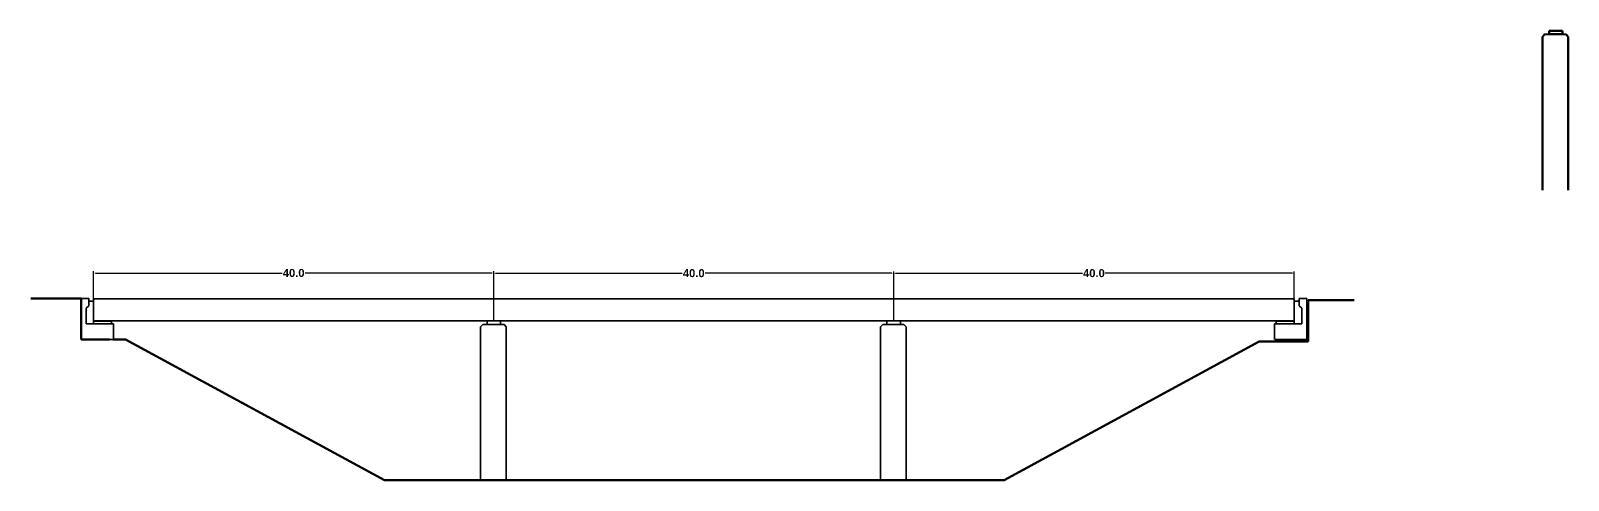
# Model space of a CAD drawing. Header units: metres. Extents: x 933 to 1658, y 433 to 671.
# Drawn here: x 1504.4 to 1658.1, y 572.2 to 617.1 of the extents above; entities that cross this region are included whole.
import ezdxf

# ---------------------------------------------------------------- set-up
doc = ezdxf.new("R2010")
doc.units = ezdxf.units.M
doc.header["$MEASUREMENT"] = 0
doc.styles.get("Standard").update_dxf_attribs({"font": 'arialbd.ttf'})
doc.dimstyles.new('Annotative', dxfattribs={"dimtxt": 0.8, "dimasz": 0.18, "dimexe": 0.18, "dimexo": 0.0625, "dimgap": 0.09, "dimtad": 0, "dimtih": 1, "dimtoh": 1, "dimdec": 1, "dimzin": 0, "dimdsep": 46, "dimtxsty": 'Standard', "dimcen": 0.09, "dimadec": 0, "dimazin": 0, "dimtfac": 1, "dimtdec": 1, "dimtofl": 0, "dimtmove": 0, "dimatfit": 3, "dimfxl": 1, "dimtolj": 1, "dimtzin": 0, "dimarcsym": 0})

# ---------------------------------------------------------------- blocks, each defined once
blk = doc.blocks.new('*D19')
at = {"color": 0, "lineweight": -2, "transparency": 16777216}
for p, q in [((1590.7, 588.2), (1590.7, 593.08)), ((1590.88, 592.9), (1609.57, 592.9)), ((1630.55, 592.9), (1611.85, 592.9)), ((1630.73, 588.2), (1630.73, 593.08))]:
    blk.add_line(p, q, dxfattribs=at)
at = {"color": 0, "lineweight": 50, "transparency": 16777216}
for points in [[(1590.88, 592.93), (1590.88, 592.87), (1590.7, 592.9)], [(1630.55, 592.93), (1630.55, 592.87), (1630.73, 592.9)]]:
    blk.add_solid(points, dxfattribs=at)
at = {"layer": 'Defpoints', "color": 0, "lineweight": 50, "transparency": 16777216}
for p in [(1590.7, 592.9), (1590.7, 588.14), (1630.73, 588.14)]:
    blk.add_point(p, dxfattribs=at)
at = {"color": 0, "lineweight": 30, "transparency": 16777216, "insert": (1610.71, 592.9), "char_height": 0.8, "attachment_point": 5}
blk.add_mtext('\\A1;40.0', dxfattribs=at)
blk = doc.blocks.new('*D20')
at = {"color": 0, "lineweight": -2, "transparency": 16777216}
for p, q in [((1550.72, 588.2), (1550.72, 593.08)), ((1550.9, 592.9), (1569.57, 592.9)), ((1590.52, 592.9), (1571.85, 592.9)), ((1590.7, 588.2), (1590.7, 593.08))]:
    blk.add_line(p, q, dxfattribs=at)
at = {"color": 0, "lineweight": 50, "transparency": 16777216}
for points in [[(1550.9, 592.93), (1550.9, 592.87), (1550.72, 592.9)], [(1590.52, 592.93), (1590.52, 592.87), (1590.7, 592.9)]]:
    blk.add_solid(points, dxfattribs=at)
at = {"layer": 'Defpoints', "color": 0, "lineweight": 50, "transparency": 16777216}
for p in [(1550.72, 592.9), (1550.72, 588.14), (1590.7, 588.14)]:
    blk.add_point(p, dxfattribs=at)
at = {"color": 0, "lineweight": 30, "transparency": 16777216, "insert": (1570.71, 592.9), "char_height": 0.8, "attachment_point": 5}
blk.add_mtext('\\A1;40.0', dxfattribs=at)
blk = doc.blocks.new('*D21')
at = {"color": 0, "lineweight": -2, "transparency": 16777216}
for p, q in [((1510.72, 588.2), (1510.72, 593.1)), ((1510.9, 592.92), (1529.58, 592.92)), ((1550.54, 592.92), (1531.86, 592.92)), ((1550.72, 588.2), (1550.72, 593.1))]:
    blk.add_line(p, q, dxfattribs=at)
at = {"color": 0, "lineweight": 50, "transparency": 16777216}
for points in [[(1510.9, 592.95), (1510.9, 592.89), (1510.72, 592.92)], [(1550.54, 592.95), (1550.54, 592.89), (1550.72, 592.92)]]:
    blk.add_solid(points, dxfattribs=at)
at = {"layer": 'Defpoints', "color": 0, "lineweight": 50, "transparency": 16777216}
for p in [(1510.72, 592.92), (1510.72, 588.14), (1550.72, 588.14)]:
    blk.add_point(p, dxfattribs=at)
at = {"color": 0, "lineweight": 30, "transparency": 16777216, "insert": (1530.72, 592.92), "char_height": 0.8, "attachment_point": 5}
blk.add_mtext('\\A1;40.0', dxfattribs=at)

msp = doc.modelspace()

# ---------------------------------------------------------------- linework, layer by layer
at = {"lineweight": 50}
for p, q in [((1655.79373, 616.76407), (1655.5607, 616.51327)), ((1655.5607, 616.51327), (1655.5607, 601.1948)), ((1657.90674, 616.73538), (1655.79373, 616.76407)), ((1656.20603, 617.11335), (1656.20603, 616.76407)), ((1656.20603, 617.11335), (1657.55046, 617.11335)), ((1656.20603, 616.76407), (1657.55046, 616.76407)), ((1657.55046, 616.76407), (1657.55046, 617.11335)), ((1658.12253, 616.50964), (1657.90674, 616.73538)), ((1658.12253, 601.1948), (1658.12253, 616.50964)), ((1513.89927, 586.28663), (1512.65438, 586.28663))]:
    msp.add_line(p, q, dxfattribs=at)
at = {"lineweight": 70}
for p, q in [((1509.47594, 590.36304), (1504.44103, 590.36304)), ((1509.47594, 586.28663), (1509.47594, 590.36304)), ((1632.11231, 590.21933), (1636.71884, 590.21933)), ((1632.11231, 590.21933), (1632.11231, 586.07608)), ((1512.31005, 586.28663), (1509.47594, 586.28663)), ((1539.80878, 572.22341), (1513.89927, 586.28663)), ((1627.21264, 586.07608), (1601.75109, 572.22341)), ((1632.11231, 586.07608), (1627.21264, 586.07608)), ((1601.75109, 572.22341), (1539.80878, 572.22341))]:
    msp.add_line(p, q, dxfattribs=at)
at = {"lineweight": 35}
for p, q in [((1509.47594, 590.36304), (1510.23467, 590.36304)), ((1510.23467, 590.36304), (1510.23467, 589.63146)), ((1510.71862, 590.33191), (1630.73388, 590.33191)), ((1510.71862, 588.14195), (1510.71862, 590.33191)), ((1630.73388, 590.33191), (1630.73388, 588.14195)), ((1630.73388, 588.14195), (1630.73388, 590.33191)), ((1631.97656, 590.36304), (1631.21783, 590.36304)), ((1631.21783, 590.36304), (1631.21783, 589.63146)), ((1631.97656, 586.28663), (1631.97656, 590.36304)), ((1510.23467, 589.63146), (1509.96766, 589.39797)), ((1509.96766, 589.39797), (1509.96766, 587.83029)), ((1510.23467, 590.12336), (1510.71862, 590.12336)), ((1631.21783, 590.12336), (1630.73388, 590.12336)), ((1631.21783, 589.63146), (1631.48484, 589.39797)), ((1631.48484, 589.39797), (1631.48484, 587.83029)), ((1509.96766, 587.83029), (1512.70449, 587.83029)), ((1510.66856, 588.11381), (1512.52093, 588.11381)), ((1630.73388, 588.14195), (1510.71862, 588.14195)), ((1510.71862, 587.83029), (1510.71862, 588.11381)), ((1512.52093, 588.11381), (1512.52093, 587.83029)), ((1512.70449, 587.83029), (1512.70449, 586.28663)), ((1549.63411, 587.79268), (1549.40107, 587.54187)), ((1549.40107, 587.54187), (1549.40107, 572.22341)), ((1551.74712, 587.76398), (1549.63411, 587.79268)), ((1550.0464, 588.14195), (1550.0464, 587.79268)), ((1550.0464, 588.14195), (1551.39084, 588.14195)), ((1550.0464, 587.79268), (1551.39084, 587.79268)), ((1551.39084, 587.79268), (1551.39084, 588.14195)), ((1551.96291, 587.53824), (1551.74712, 587.76398)), ((1551.96291, 572.22341), (1551.96291, 587.53824)), ((1589.61093, 587.79268), (1589.3779, 587.54187)), ((1589.3779, 587.54187), (1589.3779, 572.22341)), ((1591.72394, 587.76398), (1589.61093, 587.79268)), ((1590.02322, 588.14195), (1590.02322, 587.79268)), ((1590.02322, 588.14195), (1591.36766, 588.14195)), ((1590.02322, 587.79268), (1591.36766, 587.79268)), ((1591.36766, 587.79268), (1591.36766, 588.14195)), ((1591.93973, 587.53824), (1591.72394, 587.76398)), ((1591.93973, 572.22341), (1591.93973, 587.53824)), ((1631.48484, 587.83029), (1628.748, 587.83029)), ((1628.748, 587.83029), (1628.748, 586.28663)), ((1630.78394, 588.11381), (1628.93157, 588.11381)), ((1628.93157, 588.11381), (1628.93157, 587.83029)), ((1630.73388, 587.83029), (1630.73388, 588.11381)), ((1512.65438, 586.28663), (1512.31005, 586.28663)), ((1628.79812, 586.28663), (1629.14245, 586.28663)), ((1629.14245, 586.28663), (1631.97656, 586.28663)), ((1596.57217, 572.22341), (1599.134, 572.22341))]:
    msp.add_line(p, q, dxfattribs=at)

# ---------------------------------------------------------------- dimensions: what is measured, and where the dimension line sits
at = {"lineweight": 30}
for base, p1, p2, picture, middle in [((1510.71862, 592.91992), (1550.71862, 588.14195), (1510.71862, 588.14195), '*D21', (1530.71862, 592.91992)), ((1550.71862, 592.90492), (1590.69544, 588.14195), (1550.71862, 588.14195), '*D20', (1570.70703, 592.90492)), ((1590.69544, 592.90492), (1630.73388, 588.14195), (1590.69544, 588.14195), '*D19', (1610.71466, 592.90492))]:
    dim = msp.add_linear_dim(base=base, p1=p1, p2=p2, dimstyle='Annotative', dxfattribs=at)
    dim.commit()
    dim.dimension.update_dxf_attribs({"geometry": picture, "text_midpoint": middle})

doc.saveas('drawing.dxf')
